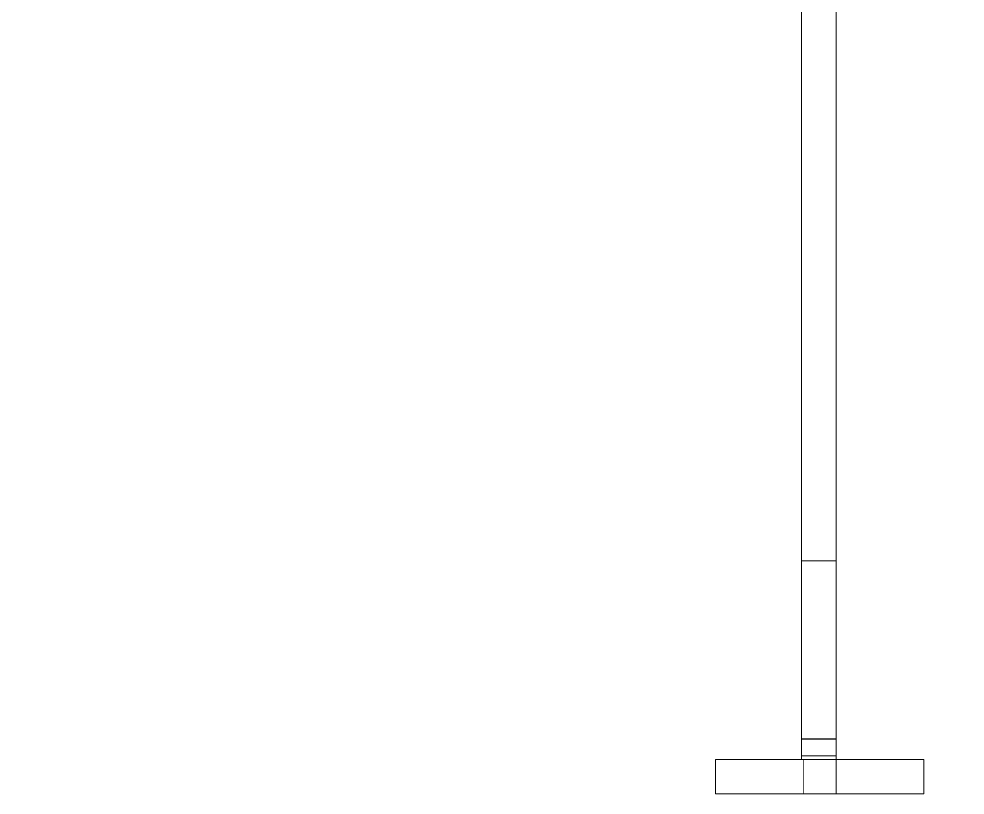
# Model space of a CAD drawing. Header units: millimetres. Extents: x -46169 to 237885, y -84465 to 18123.
# Drawn here: x 112557.2 to 112832.2, y -80952.7 to -80727.2 of the extents above; entities that cross this region are included whole.
import ezdxf

# ---------------------------------------------------------------- set-up
doc = ezdxf.new("R2010")
doc.units = ezdxf.units.MM
doc.header["$MEASUREMENT"] = 0
doc.linetypes.add('Wipeout_Contour', pattern=[1000, 0, -1000])
doc.layers.add('New_A-20-M_Floor_Slab', color=7, linetype='Continuous')
doc.layers.add('New_A-35-M_FFE_Fixed', color=7, linetype='Continuous')
doc.layers.add('New_A-35-M_FFE_Fixed_Pen_No__1', color=7, linetype='Continuous', lineweight=13)

# ---------------------------------------------------------------- blocks, each defined once
blk = doc.blocks.new('Section Elem_4_2', base_point=(64459.15, -84332.61))
at = {"color": 254, "linetype": 'Wipeout_Contour', "lineweight": 0, "ltscale": 25429937.22512363}
blk.add_wipeout([(110238.31, -80783.86), (110303.02, -80783.86), (110303.02, -80952.86), (110238.31, -80952.86), (110238.31, -80953.11), (121390.86, -80953.11), (121390.86, -80952.86), (121326.16, -80952.86), (121326.16, -80783.86), (121390.86, -80783.86), (121390.86, -80715.11), (121319.73, -80715.11), (121319.73, -80952.36), (121284.73, -80952.36), (121284.73, -80942.36), (121309.73, -80942.36), (121309.73, -80715.11), (121044.73, -80715.11), (121044.73, -80952.36), (121009.73, -80952.36), (121009.73, -80942.36), (121034.73, -80942.36), (121034.73, -80715.11), (120494.73, -80715.11), (120494.73, -80942.36), (120520.23, -80942.36), (120520.23, -80952.36), (120459.23, -80952.36), (120459.23, -80942.36), (120484.73, -80942.36), (120484.73, -80715.11), (119944.73, -80715.11), (119944.73, -80942.36), (119969.73, -80942.36), (119969.73, -80952.36), (119909.73, -80952.36), (119909.73, -80942.36), (119934.73, -80942.36), (119934.73, -80715.11), (119394.73, -80715.11), (119394.73, -80942.36), (119420.23, -80942.36), (119420.23, -80952.36), (119359.23, -80952.36), (119359.23, -80942.36), (119384.73, -80942.36), (119384.73, -80715.11), (118844.73, -80715.11), (118844.73, -80942.36), (118869.73, -80942.36), (118869.73, -80952.36), (118809.73, -80952.36), (118809.73, -80942.36), (118834.73, -80942.36), (118834.73, -80715.11), (118294.73, -80715.11), (118294.73, -80942.36), (118320.23, -80942.36), (118320.23, -80952.36), (118259.23, -80952.36), (118259.23, -80942.36), (118284.73, -80942.36), (118284.73, -80715.11), (117744.73, -80715.11), (117744.73, -80942.36), (117769.73, -80942.36), (117769.73, -80952.36), (117709.73, -80952.36), (117709.73, -80942.36), (117734.73, -80942.36), (117734.73, -80715.11), (117194.73, -80715.11), (117194.73, -80942.36), (117220.23, -80942.36), (117220.23, -80952.36), (117159.73, -80952.36), (117159.73, -80942.36), (117184.73, -80942.36), (117184.73, -80715.11), (116644.73, -80715.11), (116644.73, -80942.36), (116670.23, -80942.36), (116670.23, -80952.36), (116609.23, -80952.36), (116609.23, -80942.36), (116634.73, -80942.36), (116634.73, -80715.11), (116094.73, -80715.11), (116094.73, -80942.36), (116119.73, -80942.36), (116119.73, -80952.36), (116059.73, -80952.36), (116059.73, -80942.36), (116084.73, -80942.36), (116084.73, -80715.11), (115544.73, -80715.11), (115544.73, -80942.36), (115570.23, -80942.36), (115570.23, -80952.36), (115509.23, -80952.36), (115509.23, -80942.36), (115534.73, -80942.36), (115534.73, -80715.11), (114994.73, -80715.11), (114994.73, -80942.36), (115019.73, -80942.36), (115019.73, -80952.36), (114959.73, -80952.36), (114959.73, -80942.36), (114984.73, -80942.36), (114984.73, -80715.11), (114444.73, -80715.11), (114444.73, -80942.36), (114470.23, -80942.36), (114470.23, -80952.36), (114409.23, -80952.36), (114409.23, -80942.36), (114434.73, -80942.36), (114434.73, -80715.11), (113894.73, -80715.11), (113894.73, -80942.36), (113919.73, -80942.36), (113919.73, -80952.36), (113859.73, -80952.36), (113859.73, -80942.36), (113884.73, -80942.36), (113884.73, -80715.11), (113344.73, -80715.11), (113344.73, -80942.36), (113370.23, -80942.36), (113370.23, -80952.36), (113309.73, -80952.36), (113309.73, -80942.36), (113334.73, -80942.36), (113334.73, -80715.11), (112794.73, -80715.11), (112794.73, -80942.36), (112820.23, -80942.36), (112820.23, -80952.36), (112759.73, -80952.36), (112759.73, -80942.36), (112784.73, -80942.36), (112784.73, -80715.11), (112244.73, -80715.11), (112244.73, -80942.36), (112270.23, -80942.36), (112270.23, -80952.36), (112209.73, -80952.36), (112209.73, -80942.36), (112234.73, -80942.36), (112234.73, -80715.11), (111694.73, -80715.11), (111694.73, -80942.36), (111720.23, -80942.36), (111720.23, -80952.36), (111659.73, -80952.36), (111659.73, -80942.36), (111684.73, -80942.36), (111684.73, -80715.11), (111144.73, -80715.11), (111144.73, -80942.36), (111170.23, -80942.36), (111170.23, -80952.36), (111109.23, -80952.36), (111109.23, -80942.36), (111134.73, -80942.36), (111134.73, -80715.11), (110594.73, -80715.11), (110594.73, -80942.36), (110619.73, -80942.36), (110619.73, -80952.36), (110584.73, -80952.36), (110584.73, -80715.11), (110319.73, -80715.11), (110319.73, -80942.36), (110344.73, -80942.36), (110344.73, -80952.36), (110309.73, -80952.36), (110309.73, -80715.11), (110238.31, -80715.11)], dxfattribs=at).dxf.layer = 'New_A-20-M_Floor_Slab'
blk = doc.blocks.new('Section Elem_12_2', base_point=(64459.15, -84332.61))
at = {"color": 254, "linetype": 'Wipeout_Contour', "lineweight": 0, "ltscale": 554906.164448}
blk.add_wipeout([(112794.73, -80651.97), (112784.73, -80651.97), (112784.73, -80884.65), (112794.73, -80884.65)], dxfattribs=at).dxf.layer = 'New_A-35-M_FFE_Fixed'
at = {"color": 254, "linetype": 'Wipeout_Contour', "lineweight": 0, "ltscale": 555212.939934}
blk.add_wipeout([(112794.73, -80904.95), (112794.73, -80895.1), (112784.73, -80895.1), (112784.73, -80904.95)], dxfattribs=at).dxf.layer = 'New_A-35-M_FFE_Fixed'
at = {"color": 254, "linetype": 'Wipeout_Contour', "lineweight": 0, "ltscale": 555254.273247}
blk.add_wipeout([(112784.73, -80921.62), (112794.73, -80921.62), (112794.73, -80913.88), (112784.73, -80913.88)], dxfattribs=at).dxf.layer = 'New_A-35-M_FFE_Fixed'
at = {"color": 254, "linetype": 'Wipeout_Contour', "lineweight": 0, "ltscale": 555283.370112}
blk.add_wipeout([(112784.73, -80932.55), (112794.73, -80932.55), (112794.73, -80927.91), (112784.73, -80927.91)], dxfattribs=at).dxf.layer = 'New_A-35-M_FFE_Fixed'
at = {"color": 254, "linetype": 'Wipeout_Contour', "lineweight": 0, "ltscale": 555300.344584}
blk.add_wipeout([(112784.73, -80937.82), (112794.73, -80937.82), (112794.73, -80937.2), (112784.73, -80937.2)], dxfattribs=at).dxf.layer = 'New_A-35-M_FFE_Fixed'
at = {"color": 254, "linetype": 'Wipeout_Contour', "lineweight": 0, "ltscale": 555365.557639}
blk.add_wipeout([(112785.23, -80952.36), (112820.23, -80952.36), (112820.23, -80942.36), (112785.23, -80942.36)], dxfattribs=at).dxf.layer = 'New_A-35-M_FFE_Fixed'
at = {"layer": 'New_A-35-M_FFE_Fixed_Pen_No__1', "linetype": 'Continuous'}
for q in [(112820.23, -80942.36), (112794.73, -80952.36)]:
    blk.add_line((112820.23, -80952.36), q, dxfattribs=at)
at = {"color": 254, "linetype": 'Wipeout_Contour', "lineweight": 0, "ltscale": 555189.280548}
blk.add_wipeout([(112784.73, -80895.1), (112794.73, -80895.1), (112794.73, -80884.65), (112784.73, -80884.65)], dxfattribs=at).dxf.layer = 'New_A-35-M_FFE_Fixed'
at = {"color": 254, "linetype": 'Wipeout_Contour', "lineweight": 0, "ltscale": 555234.837608}
blk.add_wipeout([(112784.73, -80913.88), (112794.73, -80913.88), (112794.73, -80904.95), (112784.73, -80904.95)], dxfattribs=at).dxf.layer = 'New_A-35-M_FFE_Fixed'
at = {"color": 254, "linetype": 'Wipeout_Contour', "lineweight": 0, "ltscale": 555270.625137}
blk.add_wipeout([(112794.73, -80927.91), (112794.73, -80921.62), (112784.73, -80921.62), (112784.73, -80927.91)], dxfattribs=at).dxf.layer = 'New_A-35-M_FFE_Fixed'
at = {"color": 254, "linetype": 'Wipeout_Contour', "lineweight": 0, "ltscale": 555299.080762}
blk.add_wipeout([(112784.73, -80937.2), (112794.73, -80937.2), (112794.73, -80936.74), (112784.73, -80936.74)], dxfattribs=at).dxf.layer = 'New_A-35-M_FFE_Fixed'
at = {"color": 254, "linetype": 'Wipeout_Contour', "lineweight": 0, "ltscale": 555301.953132}
blk.add_wipeout([(112794.73, -80938.58), (112794.73, -80937.82), (112784.73, -80937.82), (112784.73, -80938.58)], dxfattribs=at).dxf.layer = 'New_A-35-M_FFE_Fixed'
at = {"color": 254, "linetype": 'Wipeout_Contour', "lineweight": 0, "ltscale": 555298.21023}
blk.add_wipeout([(112784.73, -80936.74), (112794.73, -80936.74), (112794.73, -80936.45), (112784.73, -80936.45)], dxfattribs=at).dxf.layer = 'New_A-35-M_FFE_Fixed'
at = {"color": 254, "linetype": 'Wipeout_Contour', "lineweight": 0, "ltscale": 555303.844596}
blk.add_wipeout([(112784.73, -80939.44), (112794.73, -80939.44), (112794.73, -80938.58), (112784.73, -80938.58)], dxfattribs=at).dxf.layer = 'New_A-35-M_FFE_Fixed'
at = {"color": 254, "linetype": 'Wipeout_Contour', "lineweight": 0, "ltscale": 555292.100344}
blk.add_wipeout([(112784.73, -80932.55), (112784.73, -80935.4), (112794.73, -80935.4), (112794.73, -80932.55)], dxfattribs=at).dxf.layer = 'New_A-35-M_FFE_Fixed'
at = {"color": 254, "linetype": 'Wipeout_Contour', "lineweight": 0, "ltscale": 555305.946292}
blk.add_wipeout([(112784.73, -80940.38), (112794.73, -80940.38), (112794.73, -80939.44), (112784.73, -80939.44)], dxfattribs=at).dxf.layer = 'New_A-35-M_FFE_Fixed'
at = {"color": 254, "linetype": 'Wipeout_Contour', "lineweight": 0, "ltscale": 555296.536444}
blk.add_wipeout([(112784.73, -80936.36), (112794.73, -80936.36), (112794.73, -80935.4), (112784.73, -80935.4)], dxfattribs=at).dxf.layer = 'New_A-35-M_FFE_Fixed'
at = {"color": 254, "linetype": 'Wipeout_Contour', "lineweight": 0, "ltscale": 555310.480978}
blk.add_wipeout([(112784.73, -80942.36), (112794.73, -80942.36), (112794.73, -80941.36), (112784.73, -80941.36)], dxfattribs=at).dxf.layer = 'New_A-35-M_FFE_Fixed'
at = {"color": 254, "linetype": 'Wipeout_Contour', "lineweight": 0, "ltscale": 555297.766437}
blk.add_wipeout([(112784.73, -80936.45), (112794.73, -80936.45), (112794.73, -80936.36), (112784.73, -80936.36)], dxfattribs=at).dxf.layer = 'New_A-35-M_FFE_Fixed'
at = {"color": 254, "linetype": 'Wipeout_Contour', "lineweight": 0, "ltscale": 555308.177458}
blk.add_wipeout([(112784.73, -80941.36), (112794.73, -80941.36), (112794.73, -80940.38), (112784.73, -80940.38)], dxfattribs=at).dxf.layer = 'New_A-35-M_FFE_Fixed'
at = {"layer": 'New_A-35-M_FFE_Fixed_Pen_No__1', "linetype": 'Continuous'}
for p, q in [((112785.23, -80952.36), (112785.23, -80942.36)), ((112820.23, -80942.36), (112794.73, -80942.36))]:
    blk.add_line(p, q, dxfattribs=at)
blk = doc.blocks.new('Section Elem_19_2', base_point=(64459.15, -84332.61))
at = {"layer": 'New_A-35-M_FFE_Fixed_Pen_No__1', "linetype": 'Continuous'}
for p, q in [((112784.73, -80884.65), (112784.73, -80651.97)), ((112794.73, -80884.65), (112794.73, -80651.97)), ((112784.73, -80884.65), (112794.73, -80884.65)), ((112784.73, -80895.1), (112784.73, -80884.65)), ((112794.73, -80895.1), (112794.73, -80884.65)), ((112784.73, -80904.95), (112784.73, -80895.1)), ((112794.73, -80904.95), (112794.73, -80895.1)), ((112784.73, -80913.88), (112784.73, -80904.95)), ((112794.73, -80913.88), (112794.73, -80904.95)), ((112784.73, -80921.62), (112784.73, -80913.88)), ((112794.73, -80921.62), (112794.73, -80913.88)), ((112784.73, -80927.91), (112784.73, -80921.62)), ((112794.73, -80927.91), (112794.73, -80921.62)), ((112784.73, -80932.55), (112784.73, -80927.91)), ((112794.73, -80932.55), (112794.73, -80927.91)), ((112784.73, -80935.4), (112784.73, -80932.55)), ((112794.73, -80935.4), (112794.73, -80932.55)), ((112784.73, -80936.36), (112784.73, -80935.4)), ((112784.73, -80936.45), (112784.73, -80936.36)), ((112784.73, -80936.36), (112794.73, -80936.36)), ((112784.73, -80936.74), (112784.73, -80936.45)), ((112784.73, -80937.2), (112784.73, -80936.74)), ((112784.73, -80937.82), (112784.73, -80937.2)), ((112784.73, -80938.58), (112784.73, -80937.82)), ((112794.73, -80936.36), (112794.73, -80935.4)), ((112794.73, -80936.45), (112794.73, -80936.36)), ((112794.73, -80936.74), (112794.73, -80936.45)), ((112794.73, -80937.2), (112794.73, -80936.74)), ((112794.73, -80937.82), (112794.73, -80937.2)), ((112794.73, -80938.58), (112794.73, -80937.82)), ((112784.73, -80939.44), (112784.73, -80938.58)), ((112784.73, -80940.38), (112784.73, -80939.44)), ((112794.73, -80939.44), (112794.73, -80938.58)), ((112794.73, -80940.38), (112794.73, -80939.44)), ((112794.73, -80941.36), (112794.73, -80940.38)), ((112794.73, -80942.36), (112794.73, -80941.36)), ((112794.73, -80952.36), (112794.73, -80942.36))]:
    blk.add_line(p, q, dxfattribs=at)
at = {"color": 254, "linetype": 'Wipeout_Contour', "lineweight": 0, "ltscale": 555267.253684}
blk.add_wipeout([(112759.73, -80952.36), (112785.23, -80952.36), (112785.23, -80942.36), (112759.73, -80942.36)], dxfattribs=at).dxf.layer = 'New_A-35-M_FFE_Fixed'
at = {"layer": 'New_A-35-M_FFE_Fixed_Pen_No__1', "linetype": 'Continuous'}
for p, q in [((112784.73, -80941.36), (112784.73, -80940.38)), ((112759.73, -80952.36), (112759.73, -80942.36)), ((112759.73, -80942.36), (112794.73, -80942.36)), ((112784.73, -80941.36), (112794.73, -80941.36)), ((112784.73, -80942.36), (112784.73, -80941.36)), ((112759.73, -80952.36), (112794.73, -80952.36))]:
    blk.add_line(p, q, dxfattribs=at)

msp = doc.modelspace()

# ---------------------------------------------------------------- block references
at = {"layer": 'New_A-20-M_Floor_Slab'}
msp.add_blockref('Section Elem_4_2', (64459.15, -84332.61), dxfattribs=at)

# ---------------------------------------------------------------- next in the draw order: block references
at = {"layer": 'New_A-35-M_FFE_Fixed'}
msp.add_blockref('Section Elem_12_2', (64459.15, -84332.61), dxfattribs=at)

# ---------------------------------------------------------------- next in the draw order: block references
msp.add_blockref('Section Elem_19_2', (64459.15, -84332.61), dxfattribs=at)

doc.saveas('drawing.dxf')
